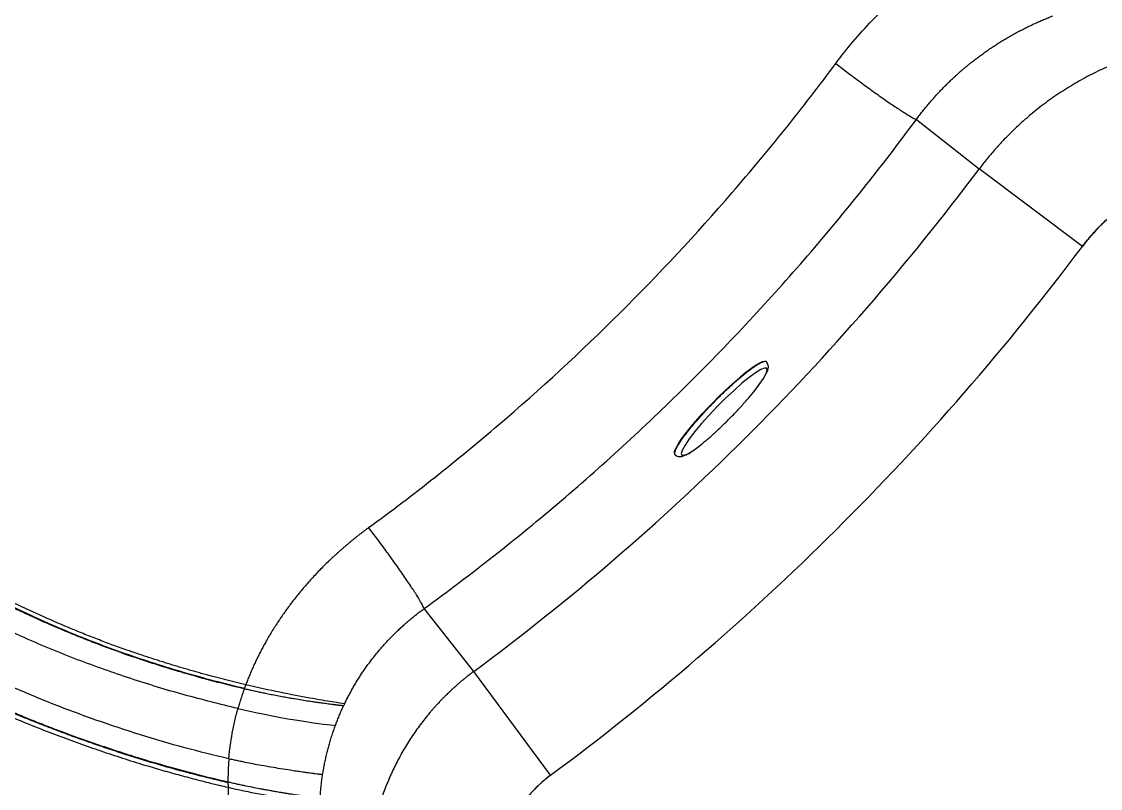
# Model space of a CAD drawing. Extents: x 527 to 611, y 788 to 934.
# Drawn here: x 546.82 to 563.38, y 851.41 to 863.17 of the extents above; entities that cross this region are included whole.
import ezdxf

# ---------------------------------------------------------------- set-up
doc = ezdxf.new("R2010")
doc.units = 0
doc.header["$MEASUREMENT"] = 0
doc.layers.add('1', color=4, linetype='Continuous')
doc.layers.add('GEOMETRY', color=3, linetype='Continuous', lineweight=25)

# ---------------------------------------------------------------- blocks, each defined once
blk = doc.blocks.new('2026_FLAIR')
at = {"layer": 'GEOMETRY'}
for p, q in [((33.486, 58.307), (34.449, 57.547)), ((36.034, 56.359), (34.449, 57.547)), ((31.187, 54.589), (31.182, 54.594)), ((29.78, 53.167), (29.785, 53.162)), ((26.694, 49.838), (25.933, 50.803)), ((27.873, 48.246), (26.694, 49.838))]:
    blk.add_line(p, q, dxfattribs=at)
at = {"layer": 'GEOMETRY', "flags": 128}
for points in [[(30.99, 54.129), (31.075, 54.24), (31.14, 54.334), (31.181, 54.41), (31.198, 54.462), (31.189, 54.49), (31.156, 54.493), (31.099, 54.47), (31.02, 54.421), (30.923, 54.351), (30.81, 54.259), (30.688, 54.151), (30.56, 54.031), (30.431, 53.902), (30.306, 53.771), (30.19, 53.641), (30.087, 53.518), (30.002, 53.407), (29.937, 53.313), (29.896, 53.238), (29.879, 53.185), (29.887, 53.157), (29.921, 53.155), (29.978, 53.178), (30.057, 53.226), (30.155, 53.297), (30.155, 53.297)], [(29.996, 53.553), (30.061, 53.631), (30.131, 53.712), (30.207, 53.796), (30.286, 53.882), (30.368, 53.967), (30.451, 54.051), (30.535, 54.132), (30.618, 54.21), (30.699, 54.284), (30.777, 54.351), (30.851, 54.413), (30.92, 54.466), (30.983, 54.512), (31.038, 54.548), (31.086, 54.575), (31.125, 54.593), (31.155, 54.6), (31.176, 54.597), (31.182, 54.594)], [(29.78, 53.167), (29.779, 53.168), (29.773, 53.186), (29.777, 53.213), (29.791, 53.25), (29.814, 53.296), (29.847, 53.35), (29.889, 53.411), (29.939, 53.479), (29.996, 53.553)]]:
    blk.add_lwpolyline(points, dxfattribs=at)
at = {"layer": 'GEOMETRY'}
for radius in [37.799, 39.779]:
    blk.add_arc((4.203, 80.217), radius, 306.5147, 323.1471, dxfattribs=at)
for points, knots in [([(16.055, 53.104), (16.034, 53.361), (16.013, 53.618), (15.986, 53.942), (15.98, 54.007), (15.969, 54.136), (15.953, 54.331), (15.937, 54.526), (15.904, 54.918), (15.881, 55.18), (15.854, 55.476), (15.851, 55.509), (15.845, 55.575), (15.842, 55.608), (15.834, 55.707), (15.829, 55.773), (15.816, 55.97), (15.81, 56.102), (15.804, 56.3), (15.802, 56.366), (15.801, 56.497), (15.801, 56.563), (15.803, 56.761), (15.806, 56.892), (15.823, 57.287), (15.843, 57.551), (15.886, 57.946), (15.903, 58.077), (15.931, 58.275), (15.94, 58.341), (15.956, 58.44), (15.961, 58.473), (15.972, 58.538), (15.978, 58.571), (16.03, 58.868), (16.084, 59.132), (16.163, 59.461), (16.18, 59.527), (16.214, 59.658), (16.233, 59.724), (16.291, 59.919), (16.333, 60.049), (16.423, 60.305), (16.471, 60.431), (16.535, 60.588), (16.548, 60.619), (16.575, 60.681), (16.588, 60.712), (16.629, 60.804), (16.657, 60.866), (16.8, 61.171), (16.926, 61.409), (17.132, 61.759), (17.203, 61.874), (17.314, 62.045), (17.352, 62.101), (17.429, 62.214), (17.468, 62.27), (17.586, 62.438), (17.666, 62.549), (17.788, 62.715), (17.829, 62.77), (17.912, 62.88), (17.954, 62.934), (18.165, 63.207), (18.338, 63.421), (18.692, 63.84), (18.874, 64.046), (19.245, 64.449), (19.434, 64.646), (20.016, 65.225), (20.42, 65.595), (20.946, 66.037), (21.052, 66.124), (21.214, 66.253), (21.267, 66.296), (21.376, 66.381), (21.43, 66.424), (21.704, 66.633), (21.925, 66.795), (22.205, 66.99), (22.262, 67.029), (22.375, 67.105), (22.431, 67.143), (22.603, 67.252), (22.719, 67.323), (23.07, 67.526), (23.31, 67.65), (23.679, 67.819), (23.803, 67.873), (23.992, 67.949), (24.055, 67.973), (24.151, 68.009), (24.183, 68.021), (24.247, 68.044), (24.279, 68.055), (24.44, 68.11), (24.569, 68.151), (24.764, 68.206), (24.829, 68.224), (24.959, 68.257), (25.024, 68.273), (25.35, 68.349), (25.612, 68.402), (25.94, 68.458), (26.005, 68.469), (26.137, 68.489), (26.202, 68.499), (26.4, 68.526), (26.532, 68.542), (26.796, 68.57), (26.928, 68.581), (27.192, 68.6), (27.325, 68.608), (27.722, 68.623), (27.986, 68.624), (28.313, 68.614), (28.379, 68.611), (28.477, 68.606), (28.509, 68.604), (28.575, 68.6), (28.672, 68.593), (28.77, 68.585), (28.9, 68.574), (28.965, 68.568), (29.289, 68.539), (29.548, 68.516), (30.062, 68.472), (30.319, 68.451), (30.702, 68.421), (30.829, 68.411), (30.988, 68.398), (31.02, 68.396), (31.083, 68.391), (31.115, 68.388), (31.21, 68.38), (31.273, 68.375), (31.337, 68.37)], [0, 0, 0, 0, 0.03125, 0.03125, 0.039062, 0.039062, 0.046875, 0.0625, 0.0625, 0.09375, 0.09375, 0.097656, 0.097656, 0.101562, 0.101562, 0.109375, 0.109375, 0.125, 0.125, 0.132812, 0.132812, 0.140625, 0.140625, 0.15625, 0.15625, 0.1875, 0.1875, 0.203125, 0.203125, 0.210937, 0.210937, 0.214844, 0.214844, 0.21875, 0.21875, 0.25, 0.25, 0.257813, 0.257813, 0.265625, 0.265625, 0.28125, 0.28125, 0.296875, 0.296875, 0.300781, 0.300781, 0.304688, 0.304688, 0.3125, 0.3125, 0.34375, 0.34375, 0.359375, 0.359375, 0.367187, 0.367187, 0.375, 0.375, 0.390625, 0.390625, 0.398437, 0.398437, 0.40625, 0.40625, 0.4375, 0.4375, 0.46875, 0.46875, 0.5, 0.5, 0.5625, 0.5625, 0.578125, 0.578125, 0.585937, 0.585937, 0.59375, 0.59375, 0.625, 0.625, 0.632812, 0.632812, 0.640625, 0.640625, 0.65625, 0.65625, 0.6875, 0.6875, 0.703125, 0.703125, 0.710937, 0.710937, 0.714844, 0.714844, 0.71875, 0.71875, 0.734375, 0.734375, 0.742187, 0.742187, 0.75, 0.75, 0.78125, 0.78125, 0.789062, 0.789062, 0.796875, 0.796875, 0.8125, 0.8125, 0.828125, 0.828125, 0.84375, 0.84375, 0.875, 0.875, 0.882813, 0.882813, 0.886719, 0.886719, 0.890625, 0.898438, 0.898438, 0.90625, 0.90625, 0.9375, 0.9375, 0.96875, 0.96875, 0.984375, 0.984375, 0.988281, 0.988281, 0.992188, 0.992188, 1, 1, 1, 1]), ([(32.25, 59.167), (32.336, 59.283), (32.514, 59.507), (32.802, 59.824), (33.107, 60.119), (33.428, 60.389), (33.762, 60.636), (34.106, 60.857), (34.45, 61.047), (34.68, 61.156), (34.792, 61.205)], [0, 0, 0, 0, 0.125, 0.25, 0.375, 0.5, 0.625, 0.75, 0.875, 0.9903387, 0.9903387, 0.9903387, 0.9903387]), ([(33.486, 58.307), (33.493, 58.317), (33.508, 58.338), (33.531, 58.368), (33.554, 58.398), (33.578, 58.428), (33.602, 58.458), (33.626, 58.488), (33.651, 58.518), (33.675, 58.548), (33.701, 58.577), (33.726, 58.606), (33.752, 58.635), (33.778, 58.665), (33.804, 58.693), (33.831, 58.722), (33.858, 58.751), (33.885, 58.779), (33.913, 58.807), (33.941, 58.835), (33.969, 58.863), (33.998, 58.891), (34.026, 58.919), (34.056, 58.946), (34.085, 58.973), (34.115, 59), (34.145, 59.027), (34.175, 59.054), (34.206, 59.08), (34.237, 59.106), (34.269, 59.132), (34.3, 59.158), (34.341, 59.191), (34.392, 59.23), (34.453, 59.276), (34.515, 59.321), (34.578, 59.366), (34.643, 59.41), (34.71, 59.454), (34.777, 59.497), (34.846, 59.539), (34.917, 59.58), (34.988, 59.62), (35.061, 59.66), (35.136, 59.698), (35.212, 59.736), (35.289, 59.773), (35.341, 59.796), (35.367, 59.808)], [0, 0, 0, 0, 0.0155484, 0.0311306, 0.0467472, 0.0623986, 0.0780854, 0.0938082, 0.1095674, 0.1253636, 0.1411974, 0.1570691, 0.1729794, 0.1889287, 0.2049175, 0.2209464, 0.2370158, 0.2531263, 0.2692782, 0.2854722, 0.3017086, 0.317988, 0.3343108, 0.3506775, 0.3670885, 0.3835444, 0.4000456, 0.4165925, 0.4331856, 0.4498253, 0.4665121, 0.4832464, 0.5000287, 0.5309959, 0.5622904, 0.5939149, 0.6258719, 0.6581639, 0.6907932, 0.7237623, 0.7570733, 0.7907284, 0.8247298, 0.8590794, 0.8937794, 0.9288316, 0.9642378, 1, 1, 1, 1]), ([(35.367, 59.808), (35.379, 59.813), (35.402, 59.823), (35.437, 59.838), (35.472, 59.853), (35.508, 59.868), (35.544, 59.882), (35.568, 59.892), (35.58, 59.897)], [0, 0, 0, 0, 0.1637118, 0.3286038, 0.4946772, 0.6619336, 0.8303741, 1, 1, 1, 1]), ([(38.428, 59.544), (38.413, 59.544), (38.382, 59.544), (38.336, 59.543), (38.291, 59.542), (38.245, 59.54), (38.2, 59.538), (38.155, 59.536), (38.11, 59.533), (38.065, 59.53), (38.02, 59.526), (37.976, 59.522), (37.931, 59.518), (37.887, 59.513), (37.843, 59.508), (37.799, 59.502), (37.756, 59.497), (37.712, 59.49), (37.669, 59.484), (37.626, 59.477), (37.583, 59.469), (37.54, 59.462), (37.498, 59.454), (37.455, 59.445), (37.413, 59.437), (37.371, 59.428), (37.33, 59.418), (37.207, 59.389), (37.004, 59.335), (36.729, 59.243), (36.462, 59.137), (36.201, 59.015), (35.947, 58.878), (35.7, 58.726), (35.464, 58.561), (35.291, 58.425), (35.173, 58.324), (35.106, 58.266), (35.041, 58.205), (34.976, 58.144), (34.913, 58.082), (34.851, 58.019), (34.789, 57.954), (34.73, 57.889), (34.671, 57.822), (34.613, 57.755), (34.557, 57.687), (34.502, 57.617), (34.467, 57.57), (34.449, 57.547)], [0, 0, 0, 0, 0.009946, 0.019863, 0.029752, 0.039613, 0.049446, 0.05925, 0.069026, 0.078774, 0.088493, 0.098184, 0.107847, 0.117482, 0.127088, 0.136666, 0.146216, 0.155738, 0.165231, 0.174696, 0.184133, 0.193542, 0.202922, 0.212275, 0.221599, 0.230894, 0.240162, 0.249401, 0.313142, 0.376132, 0.438373, 0.499866, 0.563018, 0.625764, 0.688106, 0.750046, 0.769335, 0.788613, 0.807881, 0.827138, 0.846386, 0.865623, 0.88485, 0.904067, 0.923273, 0.94247, 0.961657, 0.980833, 1, 1, 1, 1]), ([(25.082, 52.045), (25.426, 52.296), (25.764, 52.553), (26.429, 53.079), (26.755, 53.348), (27.719, 54.171), (28.338, 54.743), (29.533, 55.93), (30.108, 56.546), (30.937, 57.504), (31.208, 57.829), (31.737, 58.489), (31.997, 58.826), (32.25, 59.167)], [0, 0, 0, 0, 0.125, 0.125, 0.25, 0.25, 0.5, 0.5, 0.75, 0.75, 0.875, 0.875, 1, 1, 1, 1]), ([(32.25, 59.167), (32.305, 59.124), (32.365, 59.077), (32.49, 58.982), (32.556, 58.933), (32.687, 58.836), (32.754, 58.787), (32.885, 58.693), (32.949, 58.647), (33.071, 58.563), (33.128, 58.523), (33.234, 58.453), (33.281, 58.422), (33.364, 58.37), (33.399, 58.349), (33.454, 58.319), (33.474, 58.31), (33.486, 58.307)], [0, 0, 0, 0, 0.125, 0.125, 0.25, 0.25, 0.375, 0.375, 0.5, 0.5, 0.625, 0.625, 0.75, 0.75, 0.875, 0.875, 1, 1, 1, 1]), ([(25.933, 50.803), (26.66, 51.331), (27.361, 51.884), (28.717, 53.038), (29.37, 53.64), (30.629, 54.891), (31.234, 55.54), (32.396, 56.887), (32.953, 57.584), (33.486, 58.307)], [0, 0, 0, 0, 0.25, 0.25, 0.5, 0.5, 0.75, 0.75, 1, 1, 1, 1]), ([(38.428, 57.552), (38.311, 57.552), (38.196, 57.545), (37.967, 57.519), (37.853, 57.499), (37.685, 57.46), (37.629, 57.445), (37.546, 57.42), (37.518, 57.412), (37.463, 57.393), (37.435, 57.384), (37.298, 57.335), (37.192, 57.289), (36.986, 57.186), (36.886, 57.129), (36.741, 57.035), (36.693, 57.002), (36.623, 56.95), (36.6, 56.933), (36.554, 56.897), (36.532, 56.878), (36.42, 56.785), (36.336, 56.706), (36.177, 56.539), (36.103, 56.451), (36.034, 56.359)], [0, 0, 0, 0, 0.125, 0.125, 0.25, 0.25, 0.3125, 0.3125, 0.34375, 0.34375, 0.375, 0.375, 0.5, 0.5, 0.625, 0.625, 0.6875, 0.6875, 0.71875, 0.71875, 0.75, 0.75, 0.875, 0.875, 1, 1, 1, 1]), ([(36.034, 56.359), (36.041, 56.368), (36.054, 56.387), (36.076, 56.414), (36.097, 56.441), (36.119, 56.468), (36.141, 56.494), (36.164, 56.521), (36.187, 56.547), (36.21, 56.573), (36.233, 56.598), (36.257, 56.623), (36.281, 56.648), (36.305, 56.673), (36.329, 56.697), (36.354, 56.721), (36.379, 56.745), (36.405, 56.768), (36.43, 56.792), (36.456, 56.815), (36.483, 56.837), (36.545, 56.89), (36.645, 56.968), (36.787, 57.067), (36.935, 57.157), (37.088, 57.239), (37.246, 57.312), (37.407, 57.376), (37.572, 57.43), (37.707, 57.465), (37.809, 57.488), (37.877, 57.502), (37.945, 57.513), (38.013, 57.524), (38.082, 57.532), (38.151, 57.54), (38.22, 57.545), (38.289, 57.549), (38.358, 57.552), (38.405, 57.552), (38.428, 57.552)], [0, 0, 0, 0, 0.012527, 0.025039, 0.037538, 0.050025, 0.062503, 0.074972, 0.087434, 0.099892, 0.112347, 0.1248, 0.137253, 0.149709, 0.162168, 0.174633, 0.187105, 0.199585, 0.212076, 0.224579, 0.237097, 0.249629, 0.312199, 0.374579, 0.436983, 0.499622, 0.562315, 0.62483, 0.687379, 0.750174, 0.77521, 0.800199, 0.825154, 0.850088, 0.875015, 0.899947, 0.924899, 0.949882, 0.974912, 1, 1, 1, 1]), ([(29.786, 53.164), (29.782, 53.171), (29.773, 53.187), (29.792, 53.243), (29.836, 53.324), (29.906, 53.426), (29.998, 53.546), (30.109, 53.678), (30.234, 53.818), (30.369, 53.96), (30.508, 54.099), (30.647, 54.229), (30.779, 54.346), (30.9, 54.444), (31.005, 54.521), (31.091, 54.573), (31.151, 54.596), (31.182, 54.6), (31.185, 54.588), (31.186, 54.587)], [0, 0, 0, 0, 0.055302, 0.117706, 0.180111, 0.242516, 0.30492, 0.367325, 0.42973, 0.492134, 0.554539, 0.616944, 0.679348, 0.741753, 0.804158, 0.866562, 0.928967, 0.991372, 1, 1, 1, 1]), ([(31.104, 54.281), (31.114, 54.296), (31.149, 54.345), (31.178, 54.398), (31.201, 54.446), (31.213, 54.483), (31.219, 54.539), (31.198, 54.571), (31.187, 54.588)], [0, 0, 0, 0, 0.118102, 0.38356, 0.509404, 0.639881, 0.802412, 1, 1, 1, 1]), ([(30.155, 53.297), (30.191, 53.326), (30.264, 53.385), (30.388, 53.495), (30.517, 53.616), (30.647, 53.745), (30.773, 53.877), (30.89, 54.008), (30.957, 54.089), (30.99, 54.129)], [0, 0, 0, 0, 0.142786, 0.285649, 0.428619, 0.571285, 0.714372, 0.857084, 1, 1, 1, 1]), ([(31.046, 54.202), (31.052, 54.209), (31.059, 54.218), (31.064, 54.226), (31.066, 54.227)], [0, 0, 0, 0, 0.785647, 1, 1, 1, 1]), ([(29.785, 53.163), (29.794, 53.155), (29.812, 53.142), (29.846, 53.134), (29.876, 53.136), (29.9, 53.141), (29.926, 53.15), (29.971, 53.171), (30.011, 53.192), (30.051, 53.222), (30.055, 53.225)], [0, 0, 0, 0, 0.117018, 0.215804, 0.329082, 0.428571, 0.534153, 0.646032, 0.964812, 1, 1, 1, 1]), ([(23.174, 49.572), (22.866, 49.645), (22.441, 49.756), (21.899, 49.92), (21.584, 50.022), (21.349, 50.103), (21.154, 50.173), (20.959, 50.245), (20.765, 50.32), (20.571, 50.398), (20.417, 50.462), (20.187, 50.56), (19.957, 50.662), (19.653, 50.804), (19.389, 50.933), (19.144, 51.055), (18.956, 51.152), (18.807, 51.231), (18.676, 51.301), (18.565, 51.361), (18.416, 51.443), (18.231, 51.548), (18.011, 51.676), (17.81, 51.797), (17.593, 51.931), (17.341, 52.092), (17.074, 52.27), (16.827, 52.44), (16.652, 52.564), (16.513, 52.665), (16.372, 52.769), (16.266, 52.849), (16.195, 52.903)], [0.0041087, 0.0041087, 0.0041087, 0.0041087, 0.125, 0.171875, 0.21875, 0.25, 0.265625, 0.296875, 0.328125, 0.34375, 0.375, 0.390625, 0.4375, 0.46875, 0.515625, 0.546875, 0.5703125, 0.59375, 0.609375, 0.625, 0.640625, 0.671875, 0.703125, 0.734375, 0.7578125, 0.796875, 0.84375, 0.875, 0.90625, 0.921875, 0.9375, 0.97, 0.97, 0.97, 0.97]), ([(23.176, 49.578), (22.869, 49.65), (22.563, 49.731), (22.105, 49.864), (21.953, 49.911), (21.649, 50.008), (21.498, 50.059), (21.195, 50.164), (21.045, 50.219), (20.745, 50.335), (20.595, 50.395), (20.298, 50.519), (20.15, 50.584), (19.856, 50.717), (19.709, 50.786), (19.271, 50.997), (18.981, 51.145), (18.549, 51.378), (18.406, 51.457), (18.121, 51.62), (17.979, 51.703), (17.558, 51.96), (17.28, 52.138), (16.871, 52.418), (16.735, 52.513), (16.534, 52.659), (16.467, 52.708), (16.334, 52.807), (16.268, 52.857), (16.202, 52.907)], [0, 0, 0, 0, 0.125, 0.125, 0.1875, 0.1875, 0.25, 0.25, 0.3125, 0.3125, 0.375, 0.375, 0.4375, 0.4375, 0.5, 0.5, 0.625, 0.625, 0.6875, 0.6875, 0.75, 0.75, 0.875, 0.875, 0.9375, 0.9375, 0.96875, 0.96875, 1, 1, 1, 1]), ([(23.197, 49.634), (23.17, 49.641), (23.116, 49.654), (23.035, 49.673), (22.954, 49.693), (22.874, 49.714), (22.793, 49.735), (22.713, 49.756), (22.633, 49.777), (22.553, 49.799), (22.473, 49.821), (22.394, 49.844), (22.314, 49.867), (22.235, 49.89), (22.156, 49.913), (22.077, 49.937), (21.998, 49.961), (21.92, 49.986), (21.841, 50.011), (21.763, 50.036), (21.685, 50.062), (21.607, 50.087), (21.529, 50.114), (21.452, 50.14), (21.323, 50.185), (21.147, 50.248), (20.924, 50.332), (20.701, 50.419), (20.407, 50.541), (20.038, 50.702), (19.6, 50.907), (19.163, 51.124), (18.817, 51.305), (18.558, 51.446), (18.386, 51.542), (18.216, 51.639), (18.047, 51.738), (17.795, 51.89), (17.462, 52.098), (17.141, 52.311), (16.915, 52.467), (16.779, 52.562), (16.645, 52.658), (16.512, 52.756), (16.38, 52.853), (16.293, 52.919), (16.25, 52.952)], [0, 0, 0, 0, 0.01104, 0.022064, 0.033071, 0.044063, 0.055039, 0.065998, 0.076943, 0.087871, 0.098784, 0.109682, 0.120564, 0.131431, 0.142283, 0.15312, 0.163942, 0.174749, 0.185542, 0.19632, 0.207084, 0.217833, 0.228568, 0.239289, 0.249996, 0.281753, 0.312493, 0.343446, 0.374989, 0.436643, 0.499994, 0.562071, 0.625009, 0.650202, 0.675297, 0.700294, 0.725197, 0.750008, 0.812667, 0.875001, 0.896079, 0.917057, 0.937937, 0.958719, 0.979407, 1, 1, 1, 1]), ([(25.082, 52.045), (25.07, 52.036), (25.046, 52.018), (25.01, 51.991), (24.974, 51.964), (24.939, 51.937), (24.904, 51.909), (24.869, 51.881), (24.834, 51.853), (24.8, 51.825), (24.766, 51.796), (24.732, 51.768), (24.698, 51.739), (24.664, 51.709), (24.631, 51.68), (24.598, 51.65), (24.566, 51.62), (24.533, 51.59), (24.501, 51.56), (24.431, 51.494), (24.327, 51.39), (24.192, 51.245), (24.063, 51.097), (23.939, 50.945), (23.822, 50.79), (23.712, 50.632), (23.608, 50.471), (23.531, 50.34), (23.475, 50.241), (23.44, 50.175), (23.405, 50.108), (23.372, 50.041), (23.339, 49.974), (23.308, 49.906), (23.279, 49.839), (23.25, 49.771), (23.223, 49.703), (23.205, 49.657), (23.197, 49.634)], [0, 0, 0, 0, 0.0139424, 0.0278722, 0.0417905, 0.0556985, 0.0695975, 0.0834887, 0.0973732, 0.1112522, 0.1251269, 0.1389986, 0.1528684, 0.1667375, 0.1806072, 0.1944786, 0.2083529, 0.2222313, 0.2361151, 0.2500053, 0.3126819, 0.3751655, 0.437567, 0.4999968, 0.5626609, 0.6251425, 0.6875468, 0.749986, 0.7750686, 0.800114, 0.8251292, 0.8501217, 0.8750985, 0.9000669, 0.9250341, 0.9500073, 0.9749936, 1, 1, 1, 1]), ([(25.933, 50.803), (25.93, 50.815), (25.921, 50.835), (25.892, 50.89), (25.871, 50.925), (25.821, 51.008), (25.79, 51.056), (25.721, 51.162), (25.682, 51.22), (25.598, 51.342), (25.553, 51.407), (25.46, 51.538), (25.412, 51.605), (25.315, 51.738), (25.266, 51.803), (25.172, 51.929), (25.126, 51.989), (25.082, 52.045)], [0, 0, 0, 0, 0.125, 0.125, 0.25, 0.25, 0.375, 0.375, 0.5, 0.5, 0.625, 0.625, 0.75, 0.75, 0.875, 0.875, 1, 1, 1, 1]), ([(22.924, 48.133), (22.646, 48.197), (22.236, 48.301), (21.694, 48.458), (21.344, 48.567), (21.082, 48.654), (20.861, 48.73), (20.64, 48.807), (20.42, 48.888), (20.199, 48.971), (20.023, 49.04), (19.761, 49.145), (19.499, 49.254), (19.152, 49.406), (18.853, 49.545), (18.577, 49.679), (18.365, 49.785), (18.197, 49.872), (18.05, 49.95), (17.925, 50.018), (17.755, 50.112), (17.546, 50.23), (17.29, 50.367), (17.053, 50.485), (16.791, 50.61), (16.48, 50.749), (16.139, 50.887), (15.822, 51.005), (15.642, 51.067), (15.556, 51.095)], [0.0244519, 0.0244519, 0.0244519, 0.0244519, 0.125, 0.171875, 0.21875, 0.25, 0.265625, 0.296875, 0.328125, 0.34375, 0.375, 0.390625, 0.4375, 0.46875, 0.515625, 0.546875, 0.5703125, 0.59375, 0.609375, 0.625, 0.640625, 0.671875, 0.703125, 0.734375, 0.7578125, 0.796875, 0.84375, 0.875, 0.9028622, 0.9028622, 0.9028622, 0.9028622]), ([(22.924, 48.141), (22.62, 48.212), (22.315, 48.29), (21.856, 48.42), (21.702, 48.465), (21.472, 48.536), (21.395, 48.56), (21.242, 48.61), (21.165, 48.635), (21.011, 48.687), (20.933, 48.713), (20.778, 48.767), (20.701, 48.794), (20.468, 48.878), (20.313, 48.936), (20.081, 49.025), (20.004, 49.056), (19.85, 49.117), (19.774, 49.149), (19.62, 49.212), (19.544, 49.244), (19.391, 49.31), (19.315, 49.343), (19.088, 49.445), (18.937, 49.514), (18.638, 49.657), (18.489, 49.731), (18.267, 49.845), (18.193, 49.883), (18.082, 49.942), (18.046, 49.961), (17.972, 50.001), (17.935, 50.021), (17.861, 50.062), (17.824, 50.082), (17.75, 50.124), (17.713, 50.144), (17.602, 50.206), (17.528, 50.247), (17.379, 50.328), (17.304, 50.367), (17.153, 50.444), (17.078, 50.482), (16.848, 50.592), (16.693, 50.663), (16.378, 50.799), (16.219, 50.864), (15.974, 50.957), (15.892, 50.987), (15.726, 51.046), (15.642, 51.075), (15.558, 51.103)], [0, 0, 0, 0, 0.125, 0.125, 0.1875, 0.1875, 0.21875, 0.21875, 0.25, 0.25, 0.28125, 0.28125, 0.3125, 0.3125, 0.375, 0.375, 0.40625, 0.40625, 0.4375, 0.4375, 0.46875, 0.46875, 0.5, 0.5, 0.5625, 0.5625, 0.625, 0.625, 0.65625, 0.65625, 0.671875, 0.671875, 0.6875, 0.6875, 0.703125, 0.703125, 0.71875, 0.71875, 0.75, 0.75, 0.78125, 0.78125, 0.8125, 0.8125, 0.875, 0.875, 0.9375, 0.9375, 0.96875, 0.96875, 1, 1, 1, 1]), ([(24.713, 49.343), (24.718, 49.353), (24.729, 49.375), (24.745, 49.407), (24.761, 49.439), (24.778, 49.471), (24.795, 49.503), (24.812, 49.534), (24.829, 49.566), (24.847, 49.597), (24.865, 49.628), (24.884, 49.659), (24.902, 49.69), (24.921, 49.72), (24.94, 49.751), (24.96, 49.781), (24.98, 49.811), (25, 49.841), (25.02, 49.871), (25.041, 49.9), (25.062, 49.929), (25.083, 49.959), (25.105, 49.988), (25.126, 50.016), (25.149, 50.045), (25.171, 50.073), (25.193, 50.102), (25.216, 50.13), (25.24, 50.157), (25.263, 50.185), (25.287, 50.212), (25.311, 50.24), (25.335, 50.266), (25.359, 50.293), (25.384, 50.32), (25.409, 50.346), (25.434, 50.372), (25.46, 50.398), (25.486, 50.424), (25.512, 50.449), (25.538, 50.474), (25.565, 50.499), (25.592, 50.524), (25.619, 50.549), (25.646, 50.573), (25.674, 50.597), (25.701, 50.621), (25.729, 50.644), (25.758, 50.668), (25.786, 50.691), (25.815, 50.714), (25.844, 50.736), (25.874, 50.759), (25.903, 50.781), (25.923, 50.795), (25.933, 50.803)], [0, 0, 0, 0, 0.018675, 0.037352, 0.05603, 0.074711, 0.093394, 0.11208, 0.130769, 0.149462, 0.168159, 0.18686, 0.205566, 0.224277, 0.242993, 0.261715, 0.280442, 0.299176, 0.317917, 0.336664, 0.355418, 0.37418, 0.39295, 0.411727, 0.430513, 0.449307, 0.468109, 0.486921, 0.505742, 0.524572, 0.543413, 0.562264, 0.581126, 0.599999, 0.618885, 0.637784, 0.656696, 0.675622, 0.694562, 0.713518, 0.732489, 0.751476, 0.77048, 0.7895, 0.808539, 0.827595, 0.84667, 0.865764, 0.884878, 0.904012, 0.923166, 0.942342, 0.961539, 0.980758, 1, 1, 1, 1]), ([(23.077, 49.27), (22.803, 49.337), (22.253, 49.473), (21.432, 49.724), (20.615, 50.013), (19.885, 50.311), (19.432, 50.527), (19.244, 50.617)], [0, 0, 0, 0, 0.211925, 0.423956, 0.63664, 0.849255, 1, 1, 1, 1]), ([(17.659, 50.092), (17.688, 50.075), (17.741, 50.046), (17.847, 49.987), (17.976, 49.916), (18.136, 49.831), (18.35, 49.719), (18.62, 49.584), (19.051, 49.378), (19.599, 49.137), (20.15, 48.917), (20.596, 48.752), (20.93, 48.635), (21.264, 48.523), (21.53, 48.439), (21.728, 48.379), (21.86, 48.34), (21.992, 48.302), (22.125, 48.265), (22.258, 48.229), (22.391, 48.194), (22.524, 48.159), (22.658, 48.126), (22.792, 48.093), (22.881, 48.073), (22.925, 48.062)], [0, 0, 0, 0, 0.017344, 0.031301, 0.062585, 0.093665, 0.125119, 0.187605, 0.250227, 0.37355, 0.500128, 0.562207, 0.625131, 0.688114, 0.750185, 0.774902, 0.799674, 0.824503, 0.84939, 0.874336, 0.899343, 0.924412, 0.949544, 0.974739, 1, 1, 1, 1]), ([(22.938, 48.499), (22.712, 48.554), (22.26, 48.663), (21.579, 48.863), (20.897, 49.09), (20.215, 49.345), (19.539, 49.629), (19.049, 49.852), (18.787, 49.987), (18.745, 50.009)], [0, 0, 0, 0, 0.160615, 0.321485, 0.482932, 0.645497, 0.807507, 0.968519, 1, 1, 1, 1]), ([(26.694, 49.838), (26.684, 49.83), (26.662, 49.814), (26.63, 49.789), (26.598, 49.765), (26.567, 49.739), (26.535, 49.714), (26.504, 49.688), (26.474, 49.662), (26.443, 49.636), (26.413, 49.609), (26.383, 49.582), (26.353, 49.555), (26.324, 49.527), (26.294, 49.499), (26.266, 49.471), (26.237, 49.442), (26.209, 49.413), (26.18, 49.384), (26.153, 49.355), (26.125, 49.325), (26.098, 49.295), (26.071, 49.265), (26.044, 49.234), (25.977, 49.155), (25.873, 49.024), (25.739, 48.834), (25.615, 48.635), (25.505, 48.431), (25.406, 48.222), (25.32, 48.008), (25.246, 47.786), (25.198, 47.611), (25.169, 47.486), (25.154, 47.413), (25.14, 47.339), (25.127, 47.264), (25.115, 47.189), (25.105, 47.112), (25.097, 47.036), (25.089, 46.958), (25.084, 46.88), (25.079, 46.802), (25.076, 46.722), (25.076, 46.67), (25.076, 46.643)], [0, 0, 0, 0, 0.010844, 0.021691, 0.032542, 0.043395, 0.054251, 0.065111, 0.075973, 0.086839, 0.097707, 0.108579, 0.119453, 0.130331, 0.141212, 0.152096, 0.162983, 0.173873, 0.184766, 0.195662, 0.206561, 0.217464, 0.228369, 0.239278, 0.25019, 0.312273, 0.374757, 0.437643, 0.500932, 0.562318, 0.624448, 0.687324, 0.750946, 0.770971, 0.791129, 0.811419, 0.831842, 0.852398, 0.873086, 0.893906, 0.91486, 0.935946, 0.957164, 0.978516, 1, 1, 1, 1]), ([(23.174, 49.572), (23.173, 49.571), (23.173, 49.569), (23.171, 49.565), (23.17, 49.56), (23.167, 49.554), (23.164, 49.545), (23.159, 49.531), (23.152, 49.51), (23.142, 49.481), (23.129, 49.442), (23.115, 49.398), (23.104, 49.362), (23.097, 49.337), (23.091, 49.32), (23.087, 49.303), (23.082, 49.286), (23.079, 49.275), (23.077, 49.27)], [0, 0, 0, 0, 0.019889, 0.044315, 0.073132, 0.106192, 0.14336, 0.21333, 0.286461, 0.385526, 0.500546, 0.634953, 0.749866, 0.798419, 0.847604, 0.897495, 0.948237, 1, 1, 1, 1]), ([(24.698, 49.311), (24.696, 49.311), (24.693, 49.311), (24.688, 49.312), (24.682, 49.313), (24.675, 49.313), (24.668, 49.314), (24.661, 49.315), (24.653, 49.316), (24.644, 49.317), (24.635, 49.318), (24.625, 49.319), (24.615, 49.321), (24.604, 49.322), (24.592, 49.323), (24.579, 49.325), (24.566, 49.326), (24.552, 49.328), (24.538, 49.33), (24.522, 49.332), (24.485, 49.337), (24.428, 49.344), (24.353, 49.354), (24.29, 49.363), (24.231, 49.372), (24.154, 49.383), (24.06, 49.398), (23.964, 49.414), (23.875, 49.429), (23.796, 49.443), (23.705, 49.46), (23.611, 49.478), (23.524, 49.495), (23.448, 49.511), (23.378, 49.526), (23.321, 49.539), (23.276, 49.549), (23.241, 49.557), (23.208, 49.564), (23.185, 49.57), (23.174, 49.572)], [0, 0, 0, 0, 0.014349, 0.028842, 0.043477, 0.058254, 0.073174, 0.088235, 0.103439, 0.118785, 0.134272, 0.149902, 0.165674, 0.181589, 0.197648, 0.213851, 0.2302, 0.246695, 0.263339, 0.280131, 0.29707, 0.379452, 0.439001, 0.475631, 0.515197, 0.558024, 0.615931, 0.673195, 0.704635, 0.740472, 0.780729, 0.821338, 0.856577, 0.886502, 0.913861, 0.941601, 0.95713, 0.970301, 0.985106, 1, 1, 1, 1]), ([(23.197, 49.634), (23.196, 49.632), (23.194, 49.629), (23.193, 49.624), (23.191, 49.618), (23.189, 49.614), (23.187, 49.609), (23.185, 49.604), (23.184, 49.6), (23.182, 49.595), (23.181, 49.591), (23.179, 49.588), (23.178, 49.584), (23.177, 49.581), (23.176, 49.579), (23.176, 49.578)], [0, 0, 0, 0, 0.072904, 0.145824, 0.218977, 0.292546, 0.366706, 0.44167, 0.517669, 0.594952, 0.673667, 0.753733, 0.834895, 0.91699, 1, 1, 1, 1]), ([(24.713, 49.343), (24.681, 49.347), (24.615, 49.357), (24.432, 49.387), (24.314, 49.407), (24.042, 49.456), (23.888, 49.485), (23.556, 49.553), (23.378, 49.591), (23.197, 49.634)], [0, 0, 0, 0, 0.25, 0.25, 0.5, 0.5, 0.75, 0.75, 1, 1, 1, 1]), ([(24.698, 49.311), (24.701, 49.316), (24.706, 49.327), (24.711, 49.337), (24.713, 49.343)], [0, 0, 0, 0, 0.499993, 1, 1, 1, 1]), ([(22.938, 48.499), (22.939, 48.508), (22.939, 48.516), (22.941, 48.533), (22.942, 48.541), (22.944, 48.566), (22.946, 48.582), (22.951, 48.632), (22.955, 48.664), (22.968, 48.762), (22.978, 48.827), (23.002, 48.956), (23.015, 49.019), (23.037, 49.114), (23.044, 49.145), (23.056, 49.192), (23.06, 49.208), (23.069, 49.239), (23.073, 49.254), (23.077, 49.27)], [0, 0, 0, 0, 0.03125, 0.03125, 0.0625, 0.0625, 0.125, 0.125, 0.25, 0.25, 0.5, 0.5, 0.75, 0.75, 0.875, 0.875, 0.9375, 0.9375, 1, 1, 1, 1]), ([(24.572, 49.009), (24.576, 49.021), (24.585, 49.043), (24.598, 49.077), (24.611, 49.111), (24.625, 49.145), (24.639, 49.178), (24.653, 49.211), (24.668, 49.245), (24.683, 49.278), (24.693, 49.3), (24.698, 49.311)], [0, 0, 0, 0, 0.111134, 0.222258, 0.333373, 0.444482, 0.555587, 0.666689, 0.777791, 0.888894, 1, 1, 1, 1]), ([(24.377, 48.255), (24.379, 48.267), (24.383, 48.293), (24.389, 48.332), (24.396, 48.37), (24.404, 48.409), (24.411, 48.447), (24.419, 48.485), (24.428, 48.523), (24.437, 48.561), (24.446, 48.599), (24.455, 48.637), (24.465, 48.675), (24.476, 48.712), (24.486, 48.75), (24.498, 48.787), (24.509, 48.825), (24.521, 48.862), (24.533, 48.899), (24.546, 48.936), (24.559, 48.973), (24.568, 48.997), (24.572, 49.009)], [0, 0, 0, 0, 0.050231, 0.100427, 0.150589, 0.200721, 0.250823, 0.300898, 0.350948, 0.400975, 0.450981, 0.500966, 0.550932, 0.600881, 0.650813, 0.700731, 0.750636, 0.800528, 0.850409, 0.900281, 0.950144, 1, 1, 1, 1]), ([(22.938, 48.499), (22.937, 48.493), (22.936, 48.481), (22.935, 48.463), (22.934, 48.446), (22.933, 48.43), (22.932, 48.413), (22.931, 48.398), (22.93, 48.382), (22.929, 48.368), (22.928, 48.354), (22.928, 48.34), (22.927, 48.326), (22.927, 48.314), (22.926, 48.294), (22.925, 48.27), (22.925, 48.24), (22.924, 48.213), (22.924, 48.187), (22.924, 48.163), (22.924, 48.149), (22.924, 48.141)], [0, 0, 0, 0, 0.043103, 0.085372, 0.126828, 0.167489, 0.207373, 0.246494, 0.284868, 0.322506, 0.359421, 0.395621, 0.431116, 0.465912, 0.500016, 0.588772, 0.675266, 0.759577, 0.841767, 0.921889, 1, 1, 1, 1]), ([(24.377, 48.255), (24.376, 48.255), (24.374, 48.255), (24.37, 48.255), (24.366, 48.256), (24.36, 48.257), (24.35, 48.258), (24.336, 48.259), (24.31, 48.263), (24.271, 48.268), (24.21, 48.275), (24.141, 48.285), (24.061, 48.296), (23.975, 48.308), (23.867, 48.324), (23.738, 48.345), (23.588, 48.37), (23.446, 48.395), (23.313, 48.42), (23.218, 48.439), (23.153, 48.452), (23.117, 48.46), (23.08, 48.468), (23.044, 48.476), (23.008, 48.483), (22.973, 48.491), (22.95, 48.497), (22.938, 48.499)], [0, 0, 0, 0, 0.011379, 0.024308, 0.038793, 0.054836, 0.072429, 0.113284, 0.14331, 0.213413, 0.280393, 0.350125, 0.411065, 0.474176, 0.535146, 0.618299, 0.695234, 0.766688, 0.823806, 0.880167, 0.897088, 0.91407, 0.931122, 0.948246, 0.965439, 0.982694, 1, 1, 1, 1]), ([(24.338, 47.89), (24.338, 47.902), (24.34, 47.927), (24.343, 47.963), (24.346, 48), (24.349, 48.036), (24.353, 48.073), (24.357, 48.109), (24.361, 48.146), (24.366, 48.182), (24.371, 48.218), (24.375, 48.243), (24.377, 48.255)], [0, 0, 0, 0, 0.100426, 0.200747, 0.300966, 0.401088, 0.501117, 0.601056, 0.70091, 0.800683, 0.900378, 1, 1, 1, 1]), ([(27.873, 48.246), (27.81, 48.2), (27.75, 48.15), (27.638, 48.044), (27.585, 47.988), (27.51, 47.899), (27.486, 47.868), (27.44, 47.806), (27.417, 47.774), (27.353, 47.676), (27.314, 47.609), (27.245, 47.471), (27.214, 47.4), (27.175, 47.291), (27.163, 47.254), (27.14, 47.179), (27.13, 47.141), (27.104, 47.027), (27.09, 46.951), (27.072, 46.798), (27.068, 46.72), (27.068, 46.643)], [0, 0, 0, 0, 0.125, 0.125, 0.25, 0.25, 0.3125, 0.3125, 0.375, 0.375, 0.5, 0.5, 0.625, 0.625, 0.6875, 0.6875, 0.75, 0.75, 0.875, 0.875, 1, 1, 1, 1]), ([(27.068, 46.643), (27.068, 46.653), (27.068, 46.672), (27.069, 46.701), (27.07, 46.73), (27.071, 46.759), (27.073, 46.788), (27.075, 46.817), (27.078, 46.846), (27.081, 46.875), (27.085, 46.903), (27.089, 46.932), (27.093, 46.961), (27.098, 46.989), (27.103, 47.018), (27.109, 47.046), (27.115, 47.075), (27.128, 47.132), (27.15, 47.216), (27.187, 47.327), (27.229, 47.435), (27.279, 47.54), (27.334, 47.643), (27.395, 47.742), (27.462, 47.838), (27.521, 47.912), (27.569, 47.968), (27.603, 48.006), (27.639, 48.043), (27.676, 48.08), (27.713, 48.115), (27.752, 48.149), (27.791, 48.183), (27.831, 48.215), (27.859, 48.236), (27.873, 48.246)], [0, 0, 0, 0, 0.01567, 0.031316, 0.04694, 0.062545, 0.078136, 0.093714, 0.109284, 0.124848, 0.14041, 0.155974, 0.171541, 0.187117, 0.202703, 0.218304, 0.233922, 0.249561, 0.31224, 0.374676, 0.437084, 0.499676, 0.562442, 0.624974, 0.687487, 0.750198, 0.778046, 0.805826, 0.833559, 0.861262, 0.888954, 0.916655, 0.944384, 0.972159, 1, 1, 1, 1]), ([(24.338, 47.89), (24.337, 47.89), (24.336, 47.89), (24.333, 47.891), (24.329, 47.891), (24.323, 47.892), (24.317, 47.893), (24.308, 47.894), (24.297, 47.896), (24.277, 47.898), (24.249, 47.902), (24.212, 47.907), (24.176, 47.912), (24.141, 47.918), (24.103, 47.923), (24.066, 47.929), (24.029, 47.934), (23.989, 47.94), (23.945, 47.948), (23.897, 47.955), (23.856, 47.962), (23.821, 47.967), (23.795, 47.971), (23.768, 47.976), (23.734, 47.982), (23.697, 47.988), (23.66, 47.994), (23.628, 48), (23.595, 48.006), (23.558, 48.013), (23.513, 48.021), (23.462, 48.03), (23.388, 48.044), (23.29, 48.063), (23.197, 48.082), (23.131, 48.096), (23.095, 48.103), (23.06, 48.111), (23.025, 48.118), (22.991, 48.126), (22.957, 48.134), (22.935, 48.139), (22.924, 48.141)], [0, 0, 0, 0, 0.010061, 0.022041, 0.035923, 0.051684, 0.069305, 0.088759, 0.110015, 0.133058, 0.188787, 0.231222, 0.260681, 0.296867, 0.329564, 0.358921, 0.384937, 0.413948, 0.443968, 0.474996, 0.507044, 0.521999, 0.537489, 0.553559, 0.570132, 0.596075, 0.616473, 0.631339, 0.649211, 0.669047, 0.690858, 0.721262, 0.748796, 0.805245, 0.871647, 0.890225, 0.908718, 0.927133, 0.945464, 0.963712, 0.981887, 1, 1, 1, 1]), ([(22.924, 48.133), (22.924, 48.131), (22.924, 48.129), (22.924, 48.125), (22.924, 48.12), (22.924, 48.115), (22.924, 48.11), (22.925, 48.105), (22.925, 48.099), (22.925, 48.092), (22.925, 48.085), (22.925, 48.078), (22.925, 48.07), (22.925, 48.065), (22.925, 48.062)], [0, 0, 0, 0, 0.075292, 0.150963, 0.227523, 0.305275, 0.384343, 0.465009, 0.547563, 0.632306, 0.719544, 0.809654, 0.903006, 1, 1, 1, 1]), ([(22.925, 48.062), (23.085, 48.025), (23.249, 47.991), (23.563, 47.932), (23.712, 47.906), (23.977, 47.863), (24.091, 47.845), (24.261, 47.821), (24.317, 47.813), (24.334, 47.811)], [0, 0, 0, 0, 0.25, 0.25, 0.5, 0.5, 0.75, 0.75, 1, 1, 1, 1])]:
    blk.add_open_spline(points, degree=3, knots=knots, dxfattribs=at)
for points in [[(23.176, 49.578), (23.175, 49.576), (23.174, 49.574), (23.174, 49.572)], [(23.077, 49.27), (23.828, 49.095), (24.437, 49.026), (24.572, 49.009)], [(22.924, 48.141), (22.924, 48.138), (22.924, 48.135), (22.924, 48.133)], [(22.925, 48.062), (22.931, 47.841), (22.936, 47.62), (22.94, 47.398)]]:
    blk.add_open_spline(points, degree=3, dxfattribs=at)

msp = doc.modelspace()

# ---------------------------------------------------------------- block references
at = {"layer": '1'}
msp.add_blockref('2026_FLAIR', (527.067, 803.363), dxfattribs=at)

doc.saveas('drawing.dxf')
